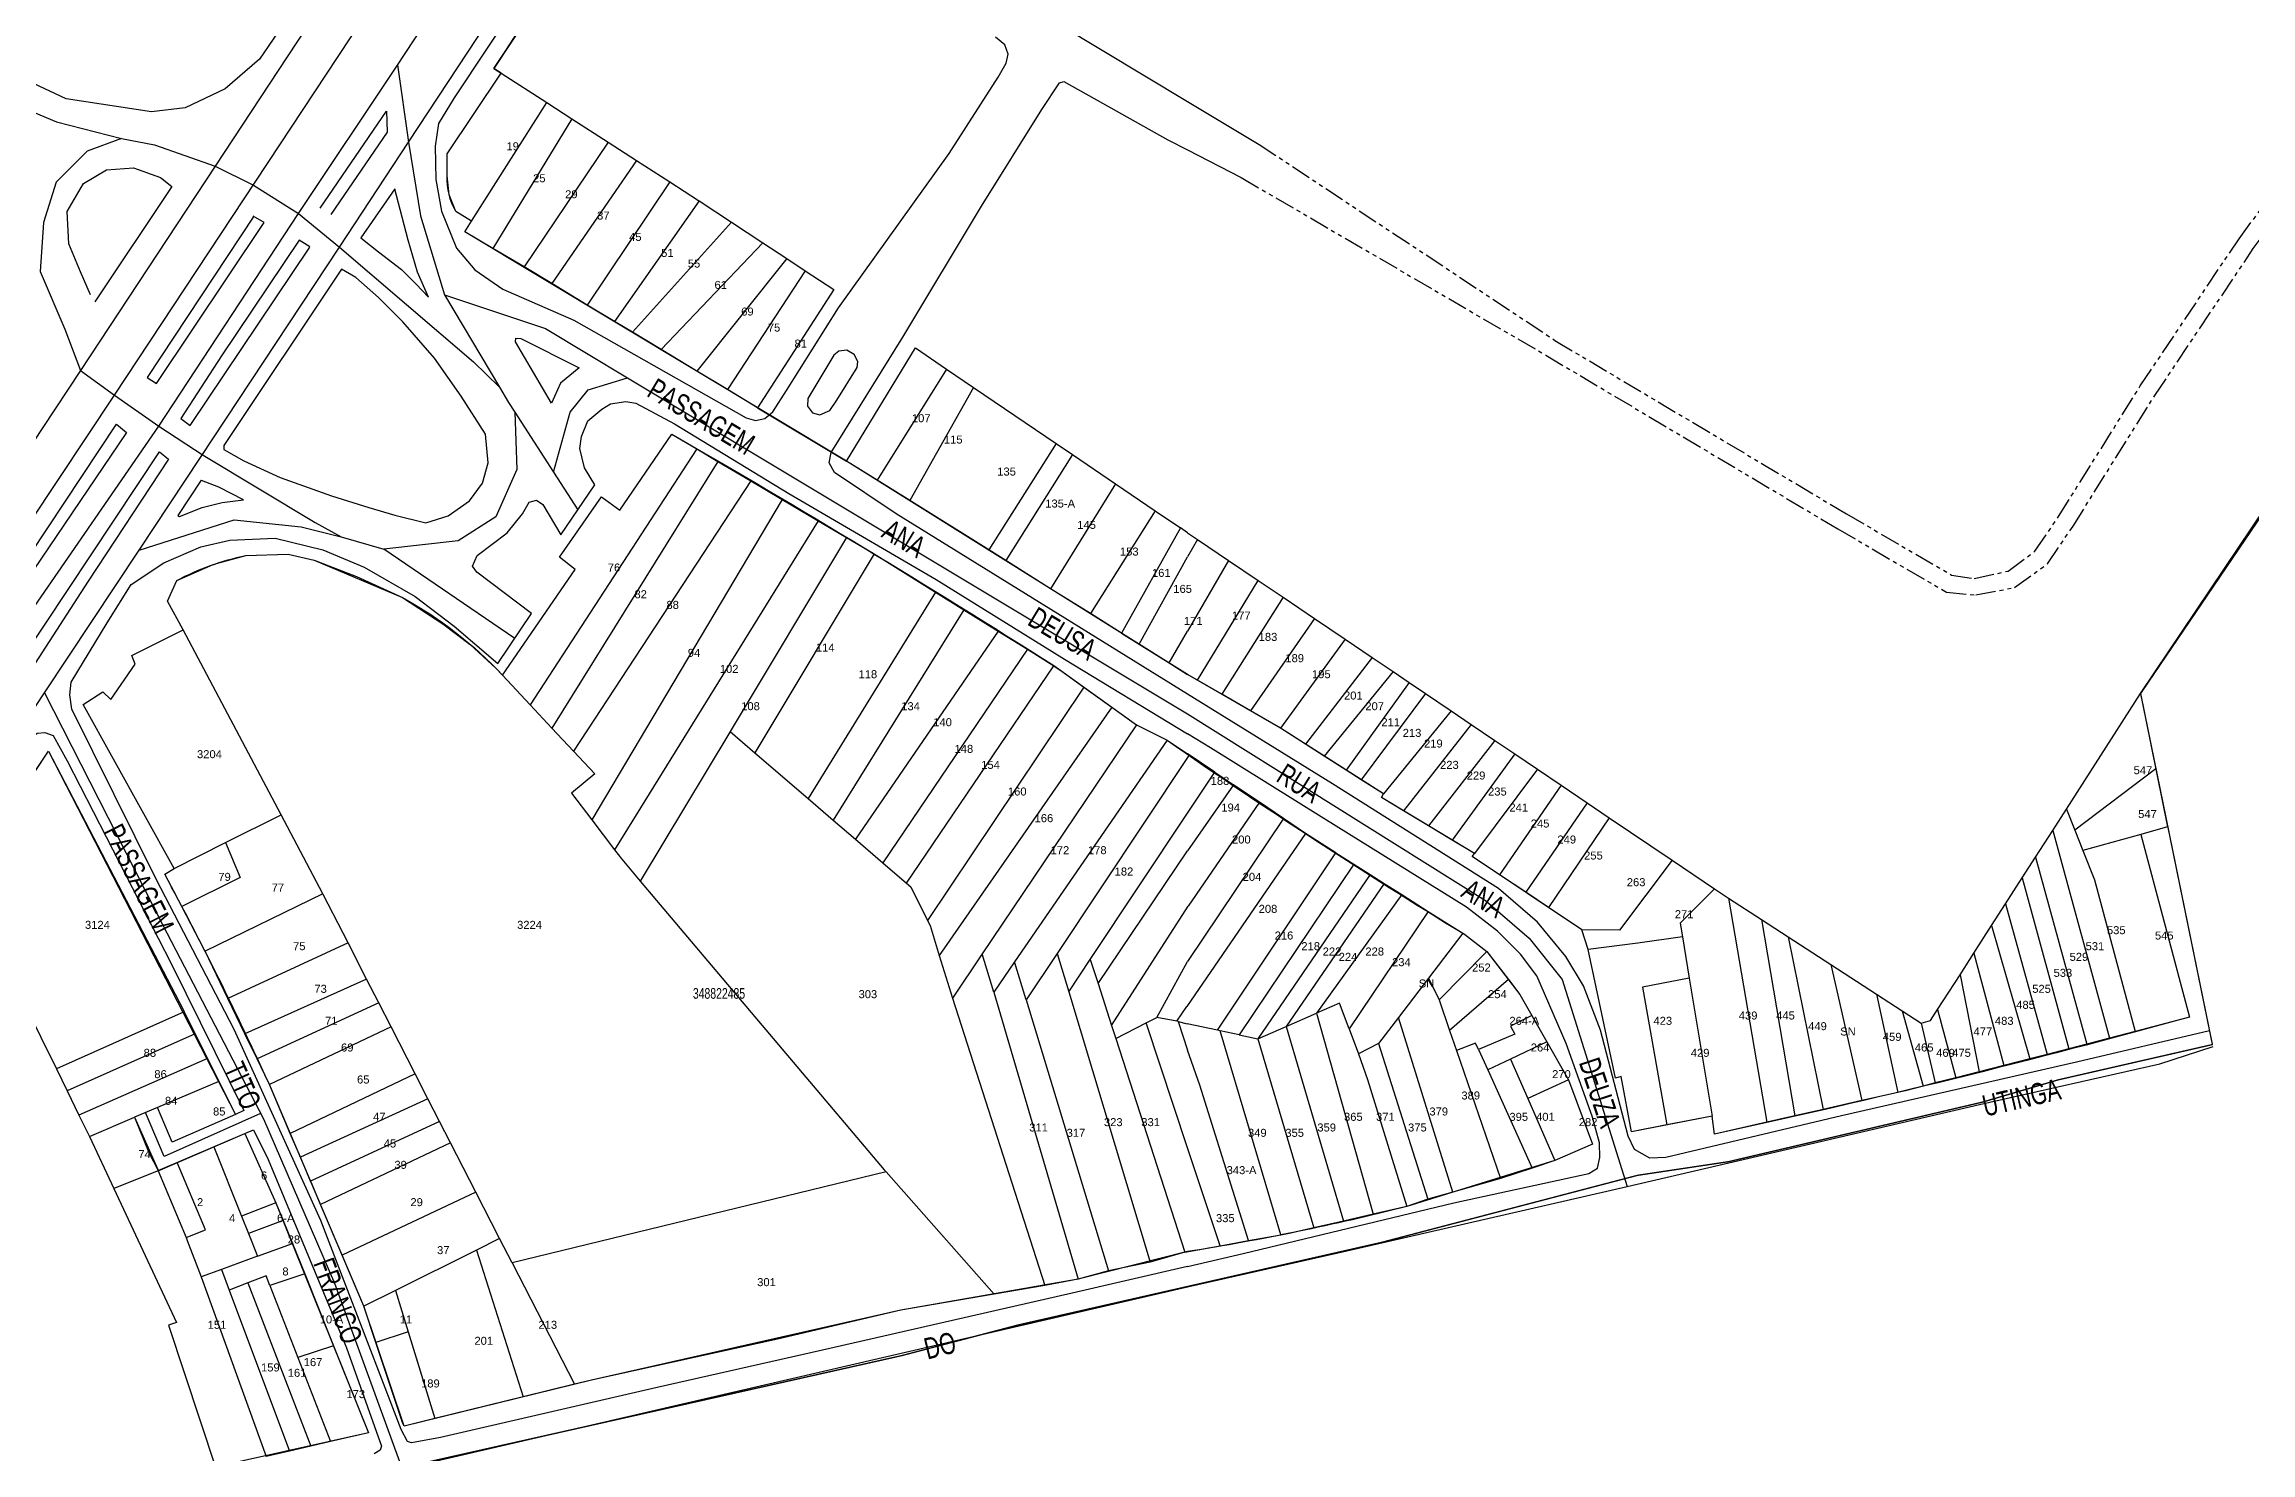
# Model space of a CAD drawing. Extents: x 203640 to 206998, y 4842129 to 4844379.
# Drawn here: x 205581.8 to 205995.4, y 4842438.2 to 4842702.4 of the extents above; entities that cross this region are included whole.
import ezdxf
from ezdxf.enums import TextEntityAlignment as Align

# ---------------------------------------------------------------- set-up
doc = ezdxf.new("R2010")
doc.units = 0
doc.header["$LTSCALE"] = 1.5
doc.header["$MEASUREMENT"] = 0
doc.linetypes.add('PHANTOMX2', pattern=[5, 2.5, -0.5, 0.5, -0.5, 0.5, -0.5])
for name, color, linetype in [('CD-MALHA-LOTES', 40, 'CONTINUOUS'), ('CD_TXT_QUADRA', 7, 'CONTINUOUS'), ('LM-LIM-SETOR-FISCAL', 7, 'CONTINUOUS'), ('RU-QUADRAS', 210, 'CONTINUOUS'), ('SV-EIXO-RUA-PAV', 20, 'CONTINUOUS'), ('SV-RUA-NAO-PAV-S-GUIA-C-GUIA', 7, 'PHANTOMX2'), ('SV-RUA-PAVIM-S-GUIA-C-GUIA', 7, 'CONTINUOUS'), ('SV-TXT-RUA-PAV-S-GUIA-C-GUIA', 7, 'CONTINUOUS'), ('Th_NmrPorta', 1, 'CONTINUOUS')]:
    doc.layers.add(name, color=color, linetype=linetype)
doc.styles.add('ARIAL', font='ARIAL.TTF')
doc.styles.get("Standard").update_dxf_attribs({"font": 'ARIAL.TTF'})
doc.linetypes.add('Limite', pattern='A,20,-3,[130,ltypeshp.shx,S=6.35,R=0,X=0,Y=0],-3,20', length=46)

msp = doc.modelspace()

# ---------------------------------------------------------------- linework, layer by layer
at = {"layer": 'CD-MALHA-LOTES', "linetype": 'Continuous'}
for points in [[(205714.11, 4842770.46), (205666.07, 4842697.8)], [(205974.74, 4842580.56), (206055.62, 4842701.01)], [(205657.32, 4842681.77), (205667.42, 4842696.93)], [(205666.07, 4842697.8), (205667.42, 4842696.93)], [(205667.42, 4842696.93), (205675.98, 4842691.4)], [(205661.9, 4842669.13), (205675.98, 4842691.4)], [(205675.98, 4842691.4), (205680.66, 4842688.37)], [(205680.66, 4842688.37), (205665.9, 4842664.02)], [(205680.66, 4842688.37), (205687.5, 4842683.96)], [(205687.5, 4842683.96), (205671.73, 4842660.58)], [(205687.5, 4842683.96), (205692.8, 4842680.53)], [(205657.33, 4842677.66), (205657.32, 4842681.77)], [(205692.8, 4842680.53), (205676.92, 4842657.45)], [(205692.8, 4842680.53), (205699.04, 4842676.51)], [(205657.69, 4842674.1), (205657.33, 4842677.66)], [(205699.04, 4842676.51), (205683.57, 4842653.43)], [(205699.04, 4842676.51), (205704.4, 4842673.04)], [(205658.96, 4842670.97), (205657.69, 4842674.1)], [(205661.9, 4842669.13), (205658.96, 4842670.97)], [(205704.53, 4842672.95), (205688.65, 4842650.36)], [(205704.4, 4842673.04), (205704.53, 4842672.95)], [(205704.53, 4842672.95), (205710.61, 4842668.95)], [(205660.64, 4842667.14), (205661.9, 4842669.13)], [(205665.9, 4842664.02), (205660.64, 4842667.14)], [(205710.61, 4842668.95), (205692.05, 4842648.31)], [(205710.61, 4842668.95), (205716.48, 4842665.08)], [(205671.73, 4842660.58), (205665.9, 4842664.02)], [(205716.48, 4842665.08), (205697.41, 4842645.07)], [(205720.96, 4842662.13), (205704.08, 4842641.04)], [(205716.48, 4842665.08), (205720.96, 4842662.13)], [(205720.96, 4842662.13), (205724.43, 4842659.85)], [(205672.05, 4842660.39), (205671.73, 4842660.58)], [(205676.92, 4842657.45), (205672.05, 4842660.39)], [(205724.43, 4842659.85), (205709.83, 4842637.56)], [(205724.43, 4842659.85), (205729.79, 4842656.32)], [(205683.57, 4842653.43), (205676.92, 4842657.45)], [(205729.79, 4842656.32), (205715.5, 4842634.14)], [(205688.65, 4842650.36), (205683.57, 4842653.43)], [(205692.05, 4842648.31), (205688.65, 4842650.36)], [(205697.41, 4842645.07), (205692.05, 4842648.31)], [(205704.08, 4842641.04), (205697.41, 4842645.07)], [(205732.19, 4842624.15), (205745.11, 4842645.37)], [(205750.9, 4842641.43), (205737.92, 4842620.56)], [(205745.11, 4842645.37), (205750.9, 4842641.43)], [(205750.9, 4842641.43), (205755.96, 4842637.99)], [(205709.83, 4842637.56), (205704.08, 4842641.04)], [(205715.5, 4842634.14), (205709.83, 4842637.56)], [(205755.96, 4842637.99), (205744.02, 4842616.75)], [(205755.96, 4842637.99), (205771.44, 4842627.46)], [(205715.5, 4842634.14), (205732.19, 4842624.15)], [(205689.67, 4842614.94), (205699.41, 4842629.23)], [(205699.41, 4842629.23), (205704.13, 4842626.43)], [(205704.13, 4842626.43), (205672.84, 4842578.48)], [(205704.13, 4842626.43), (205708.07, 4842624.1)], [(205771.44, 4842627.46), (205758.82, 4842607.49)], [(205774.52, 4842625.37), (205762.01, 4842605.49)], [(205771.44, 4842627.46), (205774.52, 4842625.37)], [(205774.52, 4842625.37), (205782.61, 4842619.89)], [(205708.07, 4842624.1), (205676.94, 4842574.09)], [(205708.07, 4842624.1), (205714.2, 4842620.47)], [(205737.92, 4842620.56), (205732.19, 4842624.15)], [(205678.39, 4842606.16), (205686.21, 4842617.45)], [(205714.2, 4842620.47), (205680.98, 4842569.77)], [(205720.11, 4842616.97), (205684.43, 4842556.91)], [(205686.21, 4842617.45), (205689.67, 4842614.94)], [(205714.2, 4842620.47), (205720.11, 4842616.97)], [(205720.11, 4842616.97), (205726.83, 4842612.99)], [(205744.02, 4842616.75), (205737.92, 4842620.56)], [(205758.82, 4842607.49), (205744.02, 4842616.75)], [(205782.61, 4842619.89), (205770.43, 4842600.23)], [(205782.61, 4842619.89), (205790.04, 4842614.85)], [(205726.83, 4842612.99), (205688.7, 4842551.29)], [(205726.83, 4842612.99), (205732.14, 4842609.84)], [(205790.04, 4842614.85), (205777.87, 4842595.57)], [(205790.04, 4842614.85), (205794.78, 4842611.63)], [(205732.14, 4842609.84), (205710.38, 4842573.46)], [(205732.14, 4842609.84), (205737.15, 4842606.87)], [(205794.78, 4842611.63), (205783.72, 4842591.91)], [(205796.11, 4842610.73), (205794.78, 4842611.63)], [(205796.11, 4842610.73), (205797.93, 4842609.49)], [(205797.93, 4842609.49), (205796.11, 4842606.2)], [(205797.93, 4842609.49), (205803.78, 4842605.54)], [(205606.61, 4842601.78), (205613.45, 4842604.74)], [(205613.45, 4842604.74), (205614.75, 4842605.12)], [(205614.75, 4842605.12), (205619.57, 4842606.46)], [(205619.57, 4842606.46), (205627.51, 4842606.72)], [(205627.51, 4842606.72), (205632.37, 4842605.57)], [(205632.37, 4842605.57), (205640.32, 4842602.52)], [(205681.29, 4842603.83), (205678.39, 4842606.16)], [(205737.33, 4842606.76), (205715.01, 4842569.47)], [(205737.15, 4842606.87), (205737.33, 4842606.76)], [(205737.33, 4842606.76), (205748.84, 4842599.6)], [(205762.01, 4842605.49), (205758.82, 4842607.49)], [(205770.43, 4842600.23), (205762.01, 4842605.49)], [(205787.04, 4842589.84), (205796.11, 4842606.2)], [(205803.78, 4842605.54), (205796.11, 4842592.26)], [(205803.78, 4842605.54), (205809.34, 4842601.78)], [(205604.9, 4842597.88), (205606.61, 4842601.78)], [(205640.32, 4842602.52), (205648.92, 4842598.56)], [(205667.7, 4842583.99), (205681.29, 4842603.83)], [(205777.87, 4842595.57), (205770.43, 4842600.23)], [(205797.96, 4842583.08), (205809.34, 4842601.78)], [(205809.34, 4842601.78), (205814.01, 4842598.62)], [(205607.83, 4842592.52), (205604.9, 4842597.88)], [(205648.92, 4842598.56), (205656.5, 4842593.66)], [(205748.84, 4842599.6), (205724.99, 4842560.88)], [(205754.18, 4842596.29), (205729.69, 4842556.83)], [(205748.84, 4842599.6), (205754.18, 4842596.29)], [(205754.18, 4842596.29), (205760.6, 4842592.3)], [(205814.01, 4842598.62), (205802.49, 4842580.45)], [(205814.01, 4842598.62), (205819.86, 4842594.67)], [(205598.23, 4842587.71), (205607.83, 4842592.52)], [(205626.18, 4842557.83), (205607.83, 4842592.52)], [(205656.5, 4842593.66), (205661.64, 4842589.79)], [(205760.6, 4842592.3), (205733.86, 4842553.24)], [(205760.6, 4842592.3), (205766.09, 4842588.89)], [(205783.72, 4842591.91), (205777.87, 4842595.57)], [(205783.72, 4842591.91), (205787.04, 4842589.84)], [(205792.67, 4842586.31), (205796.11, 4842592.26)], [(205819.86, 4842594.67), (205807.91, 4842577.3)], [(205819.86, 4842594.67), (205825.62, 4842590.77)], [(205598.8, 4842586.06), (205598.23, 4842587.71)], [(205661.64, 4842589.79), (205666.46, 4842585.32)], [(205766.09, 4842588.89), (205738.98, 4842548.84)], [(205766.09, 4842588.89), (205771.04, 4842585.8)], [(205787.04, 4842589.84), (205792.67, 4842586.31)], [(205825.62, 4842590.77), (205813.52, 4842574.05)], [(205825.62, 4842590.77), (205830.72, 4842587.32)], [(205594.24, 4842579.48), (205598.8, 4842586.06)], [(205666.46, 4842585.32), (205667.7, 4842583.99)], [(205667.7, 4842583.99), (205672.84, 4842578.48)], [(205743.43, 4842545), (205771.04, 4842585.8)], [(205771.04, 4842585.8), (205772.8, 4842584.55)], [(205772.8, 4842584.55), (205776.66, 4842581.77)], [(205792.67, 4842586.31), (205796.11, 4842584.16)], [(205797.96, 4842583.08), (205796.11, 4842584.16)], [(205830.72, 4842587.32), (205818.19, 4842571.07)], [(205834.61, 4842584.69), (205821.67, 4842568.85)], [(205830.72, 4842587.32), (205834.61, 4842584.69)], [(205834.61, 4842584.69), (205837.6, 4842582.67)], [(205589.1, 4842578.5), (205592.75, 4842580.89)], [(205592.75, 4842580.89), (205594.24, 4842579.48)], [(205776.66, 4842581.77), (205747.36, 4842538.02)], [(205776.66, 4842581.77), (205781.92, 4842577.99)], [(205802.49, 4842580.45), (205797.96, 4842583.08)], [(205807.91, 4842577.3), (205802.49, 4842580.45)], [(205837.6, 4842582.67), (205825.82, 4842566.2)], [(205840.68, 4842580.59), (205828.66, 4842564.39)], [(205837.6, 4842582.67), (205840.68, 4842580.59)], [(205840.68, 4842580.59), (205845.5, 4842577.33)], [(205960.84, 4842558.92), (205974.74, 4842580.56)], [(205974.74, 4842580.56), (205977.59, 4842566.45)], [(205606.11, 4842547.78), (205589.1, 4842578.5)], [(205672.84, 4842578.48), (205676.94, 4842574.09)], [(205781.92, 4842577.99), (205749.56, 4842531.47)], [(205781.92, 4842577.99), (205786.51, 4842574.69)], [(205813.52, 4842574.05), (205807.91, 4842577.3)], [(205845.5, 4842577.33), (205832.84, 4842561.76)], [(205845.5, 4842577.33), (205849.25, 4842574.79)], [(205676.94, 4842574.09), (205680.98, 4842569.77)], [(205710.31, 4842573.35), (205693.46, 4842545.41)], [(205710.38, 4842573.46), (205710.31, 4842573.35)], [(205710.38, 4842573.46), (205715.01, 4842569.47)], [(205786.51, 4842574.69), (205757.6, 4842531.76)], [(205792.25, 4842571.8), (205763.68, 4842530.27)], [(205786.51, 4842574.69), (205792.25, 4842571.8)], [(205792.25, 4842571.8), (205796.11, 4842569.29)], [(205818.19, 4842571.07), (205813.52, 4842574.05)], [(205821.67, 4842568.85), (205818.19, 4842571.07)], [(205849.25, 4842574.79), (205836.58, 4842558.56)], [(205853.71, 4842571.78), (205841.27, 4842555.74)], [(205849.25, 4842574.79), (205853.71, 4842571.78)], [(205853.71, 4842571.78), (205857.42, 4842569.27)], [(205566.55, 4842545.59), (205582.6, 4842569.74)], [(205582.6, 4842569.74), (205607.86, 4842521.19)], [(205680.98, 4842569.77), (205684.96, 4842565.51)], [(205715.01, 4842569.47), (205724.99, 4842560.88)], [(205796.11, 4842568.59), (205771.65, 4842531.84)], [(205796.42, 4842569.08), (205796.11, 4842569.29)], [(205796.42, 4842569.08), (205796.11, 4842568.59)], [(205801.23, 4842565.83), (205796.42, 4842569.08)], [(205825.82, 4842566.2), (205821.67, 4842568.85)], [(205857.42, 4842569.27), (205845.71, 4842553.07)], [(205857.42, 4842569.27), (205861.69, 4842566.38)], [(205684.96, 4842565.51), (205680.63, 4842561.91)], [(205796.1, 4842558.11), (205801.23, 4842565.83)], [(205804.72, 4842563.46), (205796.11, 4842551.09)], [(205801.23, 4842565.83), (205804.72, 4842563.46)], [(205809.56, 4842560.19), (205804.72, 4842563.46)], [(205828.66, 4842564.39), (205825.82, 4842566.2)], [(205832.84, 4842561.76), (205828.66, 4842564.39)], [(205861.69, 4842566.38), (205849.88, 4842550.55)], [(205866.11, 4842563.39), (205854.55, 4842546.58)], [(205861.69, 4842566.38), (205866.11, 4842563.39)], [(205866.11, 4842563.39), (205870.98, 4842560.1)], [(205977.59, 4842566.45), (205962.4, 4842554.96)], [(205977.59, 4842566.45), (205979.78, 4842555.57)], [(205680.63, 4842561.91), (205684.43, 4842556.91)], [(205724.99, 4842560.88), (205729.69, 4842556.83)], [(205809.56, 4842560.19), (205796.19, 4842540.71)], [(205814.1, 4842557.11), (205809.56, 4842560.19)], [(205832.47, 4842561.05), (205832.84, 4842561.76)], [(205836.58, 4842558.56), (205832.47, 4842561.05)], [(205870.98, 4842560.1), (205859.48, 4842543.3)], [(205870.98, 4842560.1), (205875.13, 4842557.29)], [(205958.26, 4842554.9), (205960.84, 4842558.92)], [(205960.84, 4842558.92), (205962.4, 4842554.96)], [(205615.79, 4842552.63), (205626.18, 4842557.83)], [(205634.01, 4842543.01), (205626.18, 4842557.83)], [(205684.43, 4842556.91), (205688.7, 4842551.29)], [(205729.69, 4842556.83), (205733.86, 4842553.24)], [(205777.86, 4842530.71), (205796.1, 4842558.11)], [(205814.1, 4842557.11), (205796.1, 4842530.33)], [(205818.22, 4842554.32), (205814.1, 4842557.11)], [(205841.27, 4842555.74), (205836.58, 4842558.56)], [(205845.71, 4842553.07), (205841.27, 4842555.74)], [(205875.13, 4842557.29), (205863.75, 4842540.45)], [(205875.13, 4842557.29), (205886.94, 4842549.3)], [(205955.06, 4842549.92), (205958.26, 4842554.9)], [(205958.26, 4842554.9), (205968.93, 4842515.96)], [(205962.4, 4842554.96), (205963.91, 4842551.11)], [(205979.78, 4842555.57), (205974.76, 4842554.16)], [(205606.11, 4842547.78), (205615.79, 4842552.63)], [(205615.79, 4842552.63), (205618.5, 4842546.08)], [(205688.7, 4842551.29), (205690.03, 4842549.54)], [(205733.86, 4842553.24), (205738.98, 4842548.84)], [(205779.32, 4842526.19), (205796.11, 4842551.09)], [(205818.22, 4842554.32), (205795.94, 4842521.87)], [(205801.73, 4842517.43), (205823.88, 4842550.72)], [(205823.88, 4842550.72), (205818.22, 4842554.32)], [(205823.88, 4842550.72), (205827.28, 4842548.56)], [(205849.88, 4842550.55), (205845.71, 4842553.07)], [(205849.45, 4842550.01), (205849.88, 4842550.55)], [(205974.76, 4842554.16), (205963.91, 4842551.11)], [(205963.91, 4842551.11), (205966.07, 4842545.61)], [(205974.76, 4842554.16), (205983.87, 4842519.88)], [(205604.36, 4842546.71), (205606.11, 4842547.78)], [(205607.56, 4842540.61), (205604.36, 4842546.71)], [(205690.03, 4842549.54), (205693.46, 4842545.41)], [(205738.98, 4842548.84), (205743.43, 4842545)], [(205827.28, 4842548.56), (205805.74, 4842516.57)], [(205830.32, 4842546.64), (205809.24, 4842515.82)], [(205827.28, 4842548.56), (205830.32, 4842546.64)], [(205830.32, 4842546.64), (205832.96, 4842544.96)], [(205854.55, 4842546.58), (205849.45, 4842550.01)], [(205859.48, 4842543.3), (205854.55, 4842546.58)], [(205886.94, 4842549.3), (205877.07, 4842536.19)], [(205886.94, 4842549.3), (205894.87, 4842543.94)], [(205952.54, 4842546.01), (205955.06, 4842549.92)], [(205955.06, 4842549.92), (205964.67, 4842514.85)], [(205566.55, 4842545.59), (205584.08, 4842510.19)], [(205618.5, 4842546.08), (205607.56, 4842540.61)], [(205634.01, 4842543.01), (205611.92, 4842532.28)], [(205634.07, 4842542.91), (205634.01, 4842543.01)], [(205638.73, 4842533.82), (205634.07, 4842542.91)], [(205693.46, 4842545.41), (205739.23, 4842491.27)], [(205743.43, 4842545), (205744.23, 4842544.31)], [(205744.23, 4842544.31), (205747.36, 4842538.02)], [(205832.96, 4842544.96), (205814.57, 4842518.15)], [(205836.23, 4842542.88), (205820.27, 4842520.64)], [(205832.96, 4842544.96), (205836.23, 4842542.88)], [(205836.23, 4842542.88), (205841.21, 4842539.72)], [(205863.75, 4842540.45), (205859.48, 4842543.3)], [(205894.87, 4842543.94), (205888.42, 4842537.54)], [(205894.87, 4842543.94), (205897.51, 4842542.22)], [(205897.51, 4842542.22), (205904.67, 4842500.19)], [(205897.51, 4842542.22), (205903.66, 4842538.22)], [(205949.4, 4842541.12), (205952.54, 4842546.01)], [(205952.54, 4842546.01), (205961.27, 4842513.95)], [(205966.07, 4842545.61), (205973.72, 4842517.22)], [(205611.84, 4842532.45), (205607.56, 4842540.61)], [(205747.36, 4842538.02), (205747.82, 4842537.1)], [(205781.85, 4842518.34), (205796.19, 4842540.71)], [(205841.21, 4842539.72), (205826.37, 4842517.7)], [(205841.21, 4842539.72), (205847.67, 4842535.63)], [(205870.02, 4842536.28), (205863.75, 4842540.45)], [(205903.66, 4842538.22), (205909.92, 4842501.39)], [(205903.66, 4842538.22), (205908.66, 4842534.97)], [(205946.81, 4842537.08), (205949.4, 4842541.12)], [(205949.4, 4842541.12), (205957.23, 4842512.89)], [(205638.73, 4842533.82), (205616.21, 4842523.39)], [(205642.21, 4842527.02), (205638.73, 4842533.82)], [(205747.82, 4842537.1), (205749.56, 4842531.47)], [(205847.67, 4842535.63), (205841.26, 4842527.23)], [(205847.67, 4842535.63), (205848, 4842535.42)], [(205848, 4842535.42), (205852.19, 4842532.21)], [(205877.07, 4842536.19), (205870.02, 4842536.28)], [(205871.18, 4842532.56), (205870.02, 4842536.28)], [(205888.85, 4842534.94), (205880.51, 4842533.77)], [(205888.42, 4842537.54), (205888.85, 4842534.94)], [(205888.85, 4842534.94), (205890.14, 4842527.22)], [(205908.66, 4842534.97), (205916.68, 4842529.75)], [(205908.66, 4842534.97), (205915.25, 4842502.6)], [(205943.48, 4842531.89), (205946.81, 4842537.08)], [(205946.81, 4842537.08), (205953.97, 4842512.06)], [(205611.92, 4842532.28), (205611.84, 4842532.45)], [(205616.21, 4842523.39), (205611.92, 4842532.28)], [(205749.56, 4842531.47), (205752.03, 4842523.48)], [(205757.6, 4842531.76), (205752.03, 4842523.48)], [(205759.78, 4842524.6), (205757.6, 4842531.76)], [(205763.68, 4842530.27), (205759.78, 4842524.6)], [(205765.85, 4842523.13), (205763.68, 4842530.27)], [(205771.65, 4842531.84), (205765.85, 4842523.13)], [(205771.65, 4842531.84), (205773.82, 4842524.65)], [(205773.82, 4842524.65), (205777.86, 4842530.71)], [(205777.86, 4842530.71), (205779.32, 4842526.19)], [(205790.34, 4842519.82), (205796.1, 4842530.33)], [(205843.24, 4842523.15), (205852.19, 4842532.21)], [(205852.19, 4842532.21), (205856.22, 4842526.93)], [(205880.51, 4842533.77), (205871.18, 4842532.56)], [(205876.28, 4842508.47), (205871.18, 4842532.56)], [(205916.68, 4842529.75), (205922.47, 4842504.25)], [(205916.68, 4842529.75), (205925.22, 4842524.2)], [(205940.88, 4842527.85), (205943.48, 4842531.89)], [(205943.48, 4842531.89), (205949.09, 4842510.82)], [(205642.21, 4842527.02), (205619.4, 4842516.77)], [(205644.48, 4842522.57), (205642.21, 4842527.02)], [(205779.32, 4842526.19), (205781.85, 4842518.34)], [(205841.26, 4842527.23), (205835.63, 4842519.85)], [(205841.26, 4842527.23), (205843.24, 4842523.15)], [(205856.22, 4842526.93), (205845.21, 4842517.41)], [(205856.22, 4842526.93), (205858.35, 4842524.16)], [(205890.14, 4842527.22), (205881.39, 4842525.5)], [(205890.14, 4842527.22), (205894.44, 4842501.35)], [(205936.68, 4842521.31), (205940.88, 4842527.85)], [(205940.88, 4842527.85), (205944.5, 4842509.65)], [(205619.4, 4842516.77), (205616.21, 4842523.39)], [(205644.48, 4842522.57), (205621.67, 4842512.08)], [(205646.8, 4842518.06), (205644.48, 4842522.57)], [(205752.03, 4842523.48), (205769.31, 4842469.57)], [(205759.78, 4842524.6), (205775.61, 4842470.73)], [(205765.85, 4842523.13), (205781.3, 4842472.31)], [(205773.82, 4842524.65), (205789.1, 4842473.94)], [(205794.05, 4842519.12), (205795.94, 4842521.87)], [(205824.6, 4842522.53), (205820.27, 4842520.64)], [(205826.37, 4842517.7), (205824.6, 4842522.53)], [(205843.24, 4842523.15), (205845.21, 4842517.41)], [(205858.35, 4842524.16), (205860.62, 4842520.18)], [(205881.39, 4842525.5), (205885.95, 4842499.69)], [(205925.22, 4842524.2), (205929.24, 4842505.79)], [(205925.22, 4842524.2), (205930.06, 4842521.05)], [(205608.01, 4842520.89), (205584.08, 4842510.19)], [(205607.86, 4842521.19), (205608.01, 4842520.89)], [(205608.01, 4842520.89), (205610.07, 4842516.75)], [(205646.8, 4842518.06), (205623.98, 4842507.27)], [(205651.32, 4842509.23), (205646.8, 4842518.06)], [(205781.85, 4842518.34), (205782.66, 4842515.86)], [(205782.66, 4842515.86), (205788.36, 4842518.8)], [(205788.36, 4842518.8), (205790.34, 4842519.82)], [(205796.11, 4842495.4), (205788.36, 4842518.8)], [(205794.05, 4842519.12), (205790.34, 4842519.82)], [(205794.31, 4842519.06), (205794.05, 4842519.12)], [(205794.31, 4842519.06), (205796, 4842518.66)], [(205794.31, 4842519.06), (205796.09, 4842513.67)], [(205801.73, 4842517.43), (205796, 4842518.66)], [(205802.18, 4842517.33), (205801.73, 4842517.43)], [(205813.58, 4842479.09), (205802.18, 4842517.33)], [(205805.74, 4842516.57), (205802.18, 4842517.33)], [(205809.24, 4842515.82), (205814.57, 4842518.15)], [(205814.57, 4842518.15), (205820.27, 4842520.64)], [(205814.57, 4842518.15), (205825.32, 4842481.66)], [(205820.27, 4842520.64), (205830.88, 4842482.94)], [(205826.37, 4842517.7), (205828.11, 4842512.98)], [(205835.63, 4842519.85), (205831.89, 4842514.94)], [(205845.82, 4842487.08), (205835.63, 4842519.85)], [(205845.21, 4842517.41), (205846.51, 4842513.63)], [(205860.62, 4842520.18), (205856.6, 4842518.23)], [(205856.6, 4842518.23), (205857.42, 4842516.71)], [(205860.62, 4842520.18), (205863.42, 4842515.28)], [(205930.06, 4842521.05), (205933.97, 4842506.96)], [(205930.06, 4842521.05), (205933.58, 4842518.76)], [(205933.58, 4842518.76), (205935.36, 4842519.27)], [(205933.58, 4842518.76), (205936.25, 4842507.55)], [(205935.36, 4842519.27), (205936.68, 4842521.31)], [(205936.68, 4842521.31), (205940.1, 4842508.53)], [(205983.87, 4842519.88), (205973.72, 4842517.22)], [(205610.07, 4842516.75), (205586.09, 4842506.05)], [(205610.07, 4842516.75), (205612.39, 4842512.11)], [(205621.67, 4842512.08), (205619.4, 4842516.77)], [(205782.66, 4842515.86), (205795.61, 4842475.79)], [(205798.4, 4842507.12), (205796.09, 4842513.67)], [(205805.74, 4842516.57), (205809.24, 4842515.82)], [(205809.24, 4842515.82), (205819.74, 4842480.36)], [(205831.89, 4842514.94), (205828.11, 4842512.98)], [(205831.89, 4842514.94), (205841.11, 4842485.73)], [(205850.09, 4842515), (205846.51, 4842513.63)], [(205846.51, 4842513.63), (205854.77, 4842489.64)], [(205850.62, 4842513.83), (205850.09, 4842515)], [(205857.42, 4842516.71), (205850.62, 4842513.83)], [(205850.62, 4842513.83), (205852.36, 4842509.98)], [(205863.42, 4842515.28), (205856.65, 4842512.03)], [(205863.42, 4842515.28), (205867.49, 4842508.15)], [(205961.27, 4842513.95), (205957.23, 4842512.89)], [(205964.67, 4842514.85), (205961.27, 4842513.95)], [(205968.93, 4842515.96), (205964.67, 4842514.85)], [(205973.72, 4842517.22), (205968.93, 4842515.96)], [(205584.08, 4842510.19), (205586.09, 4842506.05)], [(205612.39, 4842512.11), (205588.29, 4842501.52)], [(205612.39, 4842512.11), (205614.52, 4842507.83)], [(205623.93, 4842507.39), (205621.67, 4842512.08)], [(205651.32, 4842509.23), (205627.91, 4842498.05)], [(205653.69, 4842504.6), (205651.32, 4842509.23)], [(205828.11, 4842512.98), (205829.85, 4842508.22)], [(205856.65, 4842512.03), (205852.36, 4842509.98)], [(205852.36, 4842509.98), (205860.68, 4842491.6)], [(205856.65, 4842512.03), (205859.86, 4842504.62)], [(205944.5, 4842509.65), (205940.1, 4842508.53)], [(205949.09, 4842510.82), (205944.5, 4842509.65)], [(205953.97, 4842512.06), (205949.09, 4842510.82)], [(205957.23, 4842512.89), (205953.97, 4842512.06)], [(205586.09, 4842506.05), (205588.29, 4842501.52)], [(205614.52, 4842507.83), (205603.01, 4842502.96)], [(205614.52, 4842507.83), (205617.62, 4842501.61)], [(205623.98, 4842507.27), (205623.93, 4842507.39)], [(205627.91, 4842498.05), (205623.98, 4842507.27)], [(205807.51, 4842477.99), (205798.4, 4842507.12)], [(205829.85, 4842508.22), (205837.19, 4842484.4)], [(205867.49, 4842508.15), (205859.86, 4842504.62)], [(205867.49, 4842508.15), (205872.01, 4842496.07)], [(205877.37, 4842508.75), (205876.28, 4842508.47)], [(205879.29, 4842498.39), (205877.37, 4842508.75)], [(205929.24, 4842505.79), (205922.47, 4842504.25)], [(205930.57, 4842506.1), (205929.24, 4842505.79)], [(205933.97, 4842506.96), (205930.57, 4842506.1)], [(205936.25, 4842507.55), (205933.97, 4842506.96)], [(205940.1, 4842508.53), (205936.25, 4842507.55)], [(205588.29, 4842501.52), (205590.24, 4842497.5)], [(205590.24, 4842497.5), (205598.71, 4842501.13)], [(205603.01, 4842502.96), (205598.71, 4842501.13)], [(205598.71, 4842501.13), (205603.07, 4842491.32)], [(205605.79, 4842496.42), (205603.01, 4842502.96)], [(205617.62, 4842501.61), (205605.79, 4842496.42)], [(205653.69, 4842504.6), (205629.8, 4842493.62)], [(205655.87, 4842500.34), (205653.69, 4842504.6)], [(205859.86, 4842504.62), (205864.91, 4842493)], [(205894.44, 4842501.35), (205885.95, 4842499.69)], [(205894.89, 4842497.96), (205894.44, 4842501.35)], [(205909.92, 4842501.39), (205904.67, 4842500.19)], [(205915.25, 4842502.6), (205909.92, 4842501.39)], [(205922.47, 4842504.25), (205915.25, 4842502.6)], [(205590.24, 4842497.5), (205594.81, 4842487.75)], [(205613.58, 4842495.58), (205619.4, 4842498.07)], [(205619.4, 4842498.07), (205625.22, 4842485.08)], [(205629.8, 4842493.62), (205627.91, 4842498.05)], [(205655.87, 4842500.34), (205631.72, 4842489.13)], [(205657.93, 4842496.33), (205655.87, 4842500.34)], [(205885.95, 4842499.69), (205879.29, 4842498.39)], [(205904.67, 4842500.19), (205894.89, 4842497.96)], [(205603.16, 4842491.09), (205606.72, 4842492.65)], [(205606.72, 4842492.65), (205613.58, 4842495.58)], [(205612, 4842480.02), (205606.72, 4842492.65)], [(205613.58, 4842495.58), (205618.76, 4842482.59)], [(205631.72, 4842489.13), (205629.8, 4842493.62)], [(205657.93, 4842496.33), (205633.56, 4842484.78)], [(205662.66, 4842487.09), (205657.93, 4842496.33)], [(205802.18, 4842477.03), (205796.11, 4842495.4)], [(205864.91, 4842493), (205860.68, 4842491.6)], [(205872.01, 4842496.07), (205864.91, 4842493)], [(205603.16, 4842491.09), (205594.81, 4842487.75)], [(205603.07, 4842491.32), (205603.16, 4842491.09)], [(205603.16, 4842491.09), (205608.36, 4842478.58)], [(205631.8, 4842488.93), (205631.72, 4842489.13)], [(205633.56, 4842484.78), (205631.8, 4842488.93)], [(205739.59, 4842490.86), (205669.47, 4842473.81)], [(205739.23, 4842491.27), (205739.59, 4842490.86)], [(205739.59, 4842490.86), (205759.87, 4842467.95)], [(205854.77, 4842489.64), (205845.82, 4842487.08)], [(205860.68, 4842491.6), (205854.77, 4842489.64)], [(205594.81, 4842487.75), (205606.59, 4842462.61)], [(205625.22, 4842485.08), (205618.76, 4842482.59)], [(205625.22, 4842485.08), (205626.56, 4842481.77)], [(205637.62, 4842475.24), (205633.56, 4842484.78)], [(205662.66, 4842487.09), (205637.62, 4842475.24)], [(205667.13, 4842478.36), (205662.66, 4842487.09)], [(205837.19, 4842484.4), (205830.88, 4842482.94)], [(205841.11, 4842485.73), (205837.19, 4842484.4)], [(205845.82, 4842487.08), (205841.11, 4842485.73)], [(205608.36, 4842478.58), (205612, 4842480.02)], [(205618.76, 4842482.59), (205620.07, 4842479.29)], [(205626.56, 4842481.77), (205620.07, 4842479.29)], [(205626.56, 4842481.77), (205628.31, 4842477.42)], [(205819.74, 4842480.36), (205816.2, 4842479.56)], [(205825.32, 4842481.66), (205819.74, 4842480.36)], [(205830.88, 4842482.94), (205825.32, 4842481.66)], [(205608.36, 4842478.58), (205608.6, 4842478.01)], [(205608.6, 4842478.01), (205611.22, 4842471.21)], [(205620.07, 4842479.29), (205621.76, 4842475.04)], [(205621.76, 4842475.04), (205628.31, 4842477.42)], [(205628.31, 4842477.42), (205630.61, 4842471.73)], [(205662.79, 4842476.2), (205647.6, 4842468.62)], [(205667.13, 4842478.36), (205662.79, 4842476.2)], [(205662.79, 4842476.2), (205671.53, 4842448.68)], [(205669.47, 4842473.81), (205667.13, 4842478.36)], [(205795.61, 4842475.79), (205802.18, 4842477.03)], [(205802.18, 4842477.03), (205807.51, 4842477.99)], [(205807.51, 4842477.99), (205813.58, 4842479.09)], [(205816.2, 4842479.56), (205813.58, 4842479.09)], [(205615.01, 4842472.59), (205611.22, 4842471.21)], [(205621.76, 4842475.04), (205615.01, 4842472.59)], [(205615.01, 4842472.59), (205616.46, 4842468.71)], [(205641.69, 4842465.67), (205637.62, 4842475.24)], [(205669.47, 4842473.81), (205681.2, 4842451.05)], [(205781.3, 4842472.31), (205775.61, 4842470.73)], [(205789.1, 4842473.94), (205781.3, 4842472.31)], [(205795.61, 4842475.79), (205789.1, 4842473.94)], [(205611.22, 4842471.21), (205623.36, 4842437.5)], [(205619.96, 4842470.06), (205616.46, 4842468.71)], [(205616.46, 4842468.71), (205627.77, 4842438.52)], [(205623.38, 4842471.37), (205619.96, 4842470.06)], [(205619.96, 4842470.06), (205631.77, 4842439.45)], [(205624.09, 4842469.54), (205623.38, 4842471.37)], [(205630.61, 4842471.73), (205624.09, 4842469.54)], [(205624.09, 4842469.54), (205629.32, 4842456.07)], [(205630.61, 4842471.73), (205635.91, 4842458.59)], [(205647.6, 4842468.62), (205641.69, 4842465.67)], [(205647.6, 4842468.62), (205650, 4842460.85)], [(205759.87, 4842467.95), (205742.32, 4842464.94)], [(205769.31, 4842469.57), (205759.87, 4842467.95)], [(205775.61, 4842470.73), (205769.31, 4842469.57)], [(205643.94, 4842458.91), (205641.69, 4842465.67)], [(205742.32, 4842464.94), (205719.22, 4842459.49)], [(205606.59, 4842462.61), (205605.07, 4842462.12)], [(205605.07, 4842462.12), (205613.92, 4842435.3)], [(205650, 4842460.85), (205643.94, 4842458.91)], [(205650, 4842460.85), (205655.01, 4842444.63)], [(205719.22, 4842459.49), (205684.35, 4842451.82)], [(205636.03, 4842458.28), (205629.32, 4842456.07)], [(205629.32, 4842456.07), (205635.43, 4842440.31)], [(205635.91, 4842458.59), (205636.03, 4842458.28)], [(205636.03, 4842458.28), (205642.54, 4842441.96)], [(205649, 4842443.71), (205643.94, 4842458.91)], [(205684.35, 4842451.82), (205681.2, 4842451.05)], [(205671.53, 4842448.68), (205655.01, 4842444.63)], [(205681.2, 4842451.05), (205671.53, 4842448.68)], [(205649.27, 4842443.22), (205649, 4842443.71)], [(205655.01, 4842444.63), (205649.27, 4842443.22)], [(205631.77, 4842439.45), (205627.77, 4842438.52)], [(205635.43, 4842440.31), (205631.77, 4842439.45)], [(205642.54, 4842441.96), (205635.43, 4842440.31)], [(205627.77, 4842438.52), (205623.36, 4842437.5)]]:
    msp.add_lwpolyline(points, dxfattribs=at)
at = {"layer": 'LM-LIM-SETOR-FISCAL', "linetype": 'Limite', "ltscale": 0.1}
msp.add_lwpolyline([(206031.62, 4842664.38, 0.25, 0.25, 0), (205986.93, 4842598.51, 0.25, 0.25, 0), (205974.74, 4842580.56, 0.25, 0.25, 0), (205988.19, 4842514.75, 0.25, 0.25, 0), (205959.32, 4842508.14, 0.25, 0.25, 0), (205945.14, 4842503.97, 0.25, 0.25, 0), (205897.5, 4842492.79, 0.25, 0.25, 0), (205880.45, 4842490.23, 0.25, 0.25, 0), (205832.44, 4842477.65, 0.25, 0.25, 0), (205764.31, 4842462.16, 0.25, 0.25, 0), (205742.55, 4842456.43, 0.25, 0.25, 0), (205534.38, 4842409.67, 0.25, 0.25, 0), (205504.24, 4842402.37, 0.25, 0.25, 0), (205434.6, 4842385.56, 0.25, 0.25, 0), (205314, 4842201.16, 0.25, 0.25, 0)], format="xyseb", dxfattribs=at)
at = {"layer": 'RU-QUADRAS', "color": 6, "linetype": 'Continuous'}
msp.add_lwpolyline([(206055.62, 4842701.01), (205974.74, 4842580.56), (205979.78, 4842555.57), (205974.76, 4842554.16), (205983.87, 4842519.88, -0.014349), (205894.89, 4842497.96), (205894.44, 4842501.35), (205879.29, 4842498.39), (205877.37, 4842508.75), (205876.28, 4842508.47), (205871.18, 4842532.56), (205870.02, 4842536.28), (205849.45, 4842550.01), (205849.88, 4842550.55), (205832.47, 4842561.05), (205832.84, 4842561.76), (205813.52, 4842574.05), (205796.11, 4842584.16), (205732.19, 4842624.15), (205660.64, 4842667.14), (205661.9, 4842669.13), (205658.96, 4842670.97, -0.143306), (205657.33, 4842677.66), (205657.32, 4842681.77), (205667.42, 4842696.93), (205666.07, 4842697.8, -0.003063), (205809.19, 4842912.37)], format="xyb", dxfattribs=at)
msp.add_lwpolyline([(205589.1, 4842578.5), (205592.75, 4842580.89), (205594.24, 4842579.48), (205598.8, 4842586.06), (205598.23, 4842587.71), (205607.83, 4842592.52), (205604.9, 4842597.88), (205606.61, 4842601.78, -0.06732), (205619.57, 4842606.46), (205627.51, 4842606.72), (205632.37, 4842605.57), (205648.92, 4842598.56, -0.0801), (205667.7, 4842583.99), (205681.29, 4842603.83), (205678.39, 4842606.16), (205686.21, 4842617.45), (205689.67, 4842614.94), (205699.41, 4842629.23, -0.010604), (205771.02, 4842585.82), (205786.51, 4842574.69), (205792.25, 4842571.8, 0.013593), (205848, 4842535.42), (205852.18, 4842532.2), (205858.35, 4842524.16), (205867.49, 4842508.15), (205872.01, 4842496.07), (205864.91, 4842493), (205837.19, 4842484.4, -0.023981), (205796.1, 4842475.93), (205775.61, 4842470.73), (205742.32, 4842464.94), (205684.35, 4842451.82), (205649.27, 4842443.22), (205641.69, 4842465.67), (205623.98, 4842507.27, 0.016641), (205604.36, 4842546.71), (205606.11, 4842547.78)], format="xyb", close=True, dxfattribs=at)
msp.add_lwpolyline([(205473.05, 4842404.4), (205473.05, 4842406.01), (205582.6, 4842569.74), (205617.62, 4842501.61), (205605.79, 4842496.42), (205603.01, 4842502.96), (205598.71, 4842501.13), (205603.16, 4842491.09), (205619.4, 4842498.07), (205625.22, 4842485.08), (205642.54, 4842441.96), (205572.23, 4842426.27), (205474.79, 4842403.72)], close=True, dxfattribs=at)
at = {"layer": 'SV-EIXO-RUA-PAV'}
for points in [[(204916.15, 4843352.99), (204985.68, 4843282.52), (205062.27, 4843204.4), (205472.26, 4842787.47), (205542.79, 4842715.75), (205551.98, 4842707.9), (205564.34, 4842698.35), (205575.04, 4842691.6), (205584.1, 4842687.81), (205596.26, 4842684.65), (205602.43, 4842683.48), (205613.84, 4842679.47), (205620.99, 4842675.89), (205629.46, 4842670.56), (205637.12, 4842664.29), (205662.24, 4842642.78), (205667.1, 4842638.04)], [(205796.11, 4842956.02), (205774.83, 4842924.09), (205613.84, 4842679.47), (205588.6, 4842641.18), (205581.42, 4842630.28), (205533.04, 4842556.74), (205480.99, 4842478.51), (205422.2, 4842389.31), (205362.94, 4842298.85), (205297.53, 4842201.16)], [(205308.65, 4842201.16), (205379.25, 4842309.51), (205428.16, 4842384.92), (205485.23, 4842470.99), (205542.13, 4842557.05), (205594.97, 4842636.54), (205796.11, 4842941.27)], [(205440.87, 4842386.51), (205446.58, 4842395.27), (205480.66, 4842445.04), (205524.34, 4842512.77), (205578.74, 4842595.07), (205603.28, 4842630.74), (205629.46, 4842670.56), (205647.88, 4842698.19), (205796.11, 4842923.58)], [(205455.59, 4842389.35), (205467.14, 4842406.8), (205515.2, 4842479.63), (205581.86, 4842580.68), (205599.59, 4842607.45), (205611.08, 4842624.86), (205637.12, 4842664.29), (205650.05, 4842683.99), (205796.11, 4842905.6)], [(205648, 4842698.49), (205650.05, 4842683.99), (205652.32, 4842670.18), (205656.81, 4842655.33), (205667.1, 4842638.04), (205668.8, 4842635.18), (205669.98, 4842633.35), (205677.27, 4842622.07), (205681.81, 4842615.04)], [(205596.26, 4842684.65), (205589.84, 4842682.28), (205584.05, 4842676.49), (205581.65, 4842668.9), (205581.05, 4842659.71), (205585.64, 4842648.93), (205588.6, 4842641.18), (205594.97, 4842636.54), (205603.28, 4842630.74), (205611.58, 4842625.25), (205632.59, 4842612.63), (205637.45, 4842609.96)], [(205656.81, 4842655.33), (205675.73, 4842649.02), (205691.1, 4842639.8), (205796.11, 4842576.79)], [(205677.27, 4842622.07), (205680.34, 4842633.34), (205683.75, 4842637.54), (205691.1, 4842639.8)], [(205669.98, 4842633.35), (205670.37, 4842622.59), (205666.44, 4842613.68), (205659.35, 4842609.22), (205645.44, 4842607.64)], [(205599.59, 4842607.45), (205617.37, 4842613.15), (205629.96, 4842611.84), (205637.45, 4842609.96), (205645.44, 4842607.64)], [(205669.97, 4842590.89), (205645.44, 4842607.64)], [(205581.86, 4842580.68), (205603.94, 4842537.24), (205622.87, 4842500.82), (205636.18, 4842469.99), (205648.9, 4842435.19)], [(205796.11, 4842576.79), (205851.92, 4842541.76), (205860.12, 4842534.69), (205866.28, 4842526.94), (205878.47, 4842488.14)], [(205796.1, 4842469.3), (205825.93, 4842476.04), (205878.47, 4842488.14), (205895.69, 4842492.11), (205944.54, 4842503.5), (205978.34, 4842511.15), (205988.34, 4842514.4)], [(205622.34, 4842501.82), (205604.26, 4842493.74), (205600.75, 4842502)], [(205455.59, 4842389.35), (205460.78, 4842391.02), (205477.5, 4842395.47), (205488.84, 4842398.1), (205527.15, 4842406.98), (205572.24, 4842417.43), (205648.9, 4842435.19), (205663.91, 4842438.67), (205796.1, 4842469.3)]]:
    msp.add_lwpolyline(points, dxfattribs=at)
at = {"layer": 'SV-RUA-NAO-PAV-S-GUIA-C-GUIA'}
for points in [[(205806.17, 4842677.32), (205863.23, 4842644.02), (205917.96, 4842611.46), (205938.32, 4842599.6), (205943.87, 4842599.06), (205951.11, 4842600.44), (205957.25, 4842604.88), (205962.08, 4842611.99), (205977.41, 4842636.49), (205995.85, 4842664), (206017.39, 4842693.1)], [(205809.54, 4842683.56), (205864.96, 4842646.78), (205919.61, 4842614.26), (205939.3, 4842602.8), (205943.56, 4842602.14), (205949.88, 4842603.53), (205954.93, 4842607.25), (205959.35, 4842613.77), (205974.68, 4842638.26), (205993.19, 4842665.87), (206014.77, 4842695.04), (206017.39, 4842693.1)]]:
    msp.add_lwpolyline(points, dxfattribs=at)
at = {"layer": 'SV-RUA-PAVIM-S-GUIA-C-GUIA'}
for points in [[(205770.68, 4842923.94), (205712.4, 4842835.92), (205680.23, 4842787.21), (205673.14, 4842776.2), (205629.84, 4842710.86), (205622.14, 4842699.5), (205615.72, 4842693.94), (205608.17, 4842690.41), (205601.86, 4842689.66), (205585.88, 4842692.07), (205576.69, 4842696.38)], [(205715.01, 4842756), (205711.89, 4842751.51), (205711.66, 4842748.67), (205712.78, 4842744.64), (205714.81, 4842740.44), (205772.08, 4842706.01), (205796.11, 4842691.6)], [(205683.14, 4842729.21), (205658.62, 4842692.28), (205655.69, 4842687.48), (205655.09, 4842683.21), (205655.2, 4842676.94), (205656.23, 4842671.01), (205659.08, 4842664.07), (205662.5, 4842660.05), (205667.72, 4842656.41), (205681.03, 4842650.61), (205713.35, 4842632.28), (205715.11, 4842631.8), (205716.84, 4842632.15), (205718.36, 4842633.37), (205720.9, 4842637.41), (205730.68, 4842652.93), (205751.38, 4842681.83), (205760.61, 4842696.13), (205762.11, 4842698.75), (205762.48, 4842700.48), (205761.82, 4842702.21), (205760.06, 4842703.68)], [(205796.11, 4842580.46), (205773.11, 4842594.7), (205741.46, 4842614.29), (205729.92, 4842622.03), (205728.94, 4842623.81), (205729.3, 4842625.75), (205742.72, 4842647.37), (205757.46, 4842671.99), (205768.76, 4842690.12), (205772.11, 4842695.07), (205772.89, 4842695.34), (205780.15, 4842691.29), (205792.41, 4842684.41), (205796.11, 4842682.5)], [(205796.11, 4842691.6), (205809.54, 4842683.56)], [(205633.51, 4842671.58), (205645.94, 4842689.76), (205646.05, 4842685.83), (205635.5, 4842670.43)], [(205590.48, 4842655.31), (205588.58, 4842659.63), (205586.42, 4842664.9), (205586.07, 4842670.95), (205589.15, 4842676.22), (205593.46, 4842678.78), (205598.52, 4842679.13), (205603.6, 4842677.37), (205605.7, 4842675.63), (205591.26, 4842654.02)], [(205796.11, 4842682.51), (205806.17, 4842677.32)], [(205647.51, 4842675.23), (205641.14, 4842666.03), (205644.47, 4842663.41), (205648.75, 4842660.1), (205651.47, 4842657.36), (205653.82, 4842654.89), (205651.74, 4842659.59), (205650.02, 4842665.58), (205648.5, 4842671.32), (205647.5, 4842675.17)], [(205621.09, 4842670.09), (205601.05, 4842639.85), (205602.85, 4842638.7), (205623.03, 4842668.9), (205620.97, 4842670.06)], [(205631.54, 4842664.34), (205629.55, 4842665.56), (205615.02, 4842643.89), (205607.38, 4842632.14), (205609.16, 4842630.81), (205631.54, 4842664.29)], [(205796.1, 4842473.15), (205773.65, 4842467.96), (205727.65, 4842457.42), (205696.7, 4842450.45), (205656.03, 4842441.07), (205650.61, 4842440.04), (205649.87, 4842440.31), (205648.67, 4842442.59), (205642.05, 4842459.83), (205633.63, 4842481.76), (205617.39, 4842517.58), (205602.76, 4842545.74), (205586.98, 4842577.66), (205586.56, 4842580.34), (205586.85, 4842582.69), (205593.6, 4842593.82), (205598.1, 4842601.03), (205604.2, 4842605.07), (205611.15, 4842608.07), (205616.58, 4842609.34), (205625.04, 4842609.7), (205633.98, 4842607.53), (205641.77, 4842604.3), (205651.29, 4842598.78), (205658.63, 4842593.21), (205666.83, 4842586.23), (205673.11, 4842595.56), (205662.88, 4842603.34), (205662.03, 4842604.46), (205662.95, 4842606.46), (205668.56, 4842610.68), (205671.42, 4842614.29), (205672.66, 4842616.49), (205674.05, 4842616.86), (205675.27, 4842616.05), (205678.6, 4842610.36), (205685.02, 4842619.71), (205683.03, 4842622.87), (205682.2, 4842626.52), (205682.47, 4842628.8), (205683.7, 4842631.72), (205686.27, 4842633.89), (205687.95, 4842634.87), (205690.83, 4842635.36), (205692.66, 4842635.03), (205699.91, 4842631.14), (205721.35, 4842618.1), (205748.95, 4842601.96), (205773.01, 4842587), (205796.11, 4842573)], [(205475.78, 4842449.88), (205511.86, 4842504.96), (205544.29, 4842554.19), (205566.23, 4842587.19), (205595.31, 4842631.07), (205597.18, 4842629.53), (205576.83, 4842599.38), (205549.05, 4842557.04), (205515.41, 4842506.12), (205477.06, 4842448.15)], [(205495.74, 4842463.6), (205499.76, 4842469.3), (205514.41, 4842491.55), (205528.96, 4842513.65), (205549.71, 4842545.13), (205581.93, 4842593.6), (205603.42, 4842625.92), (205605.1, 4842624.51), (205590.02, 4842601.64), (205569.37, 4842569.82), (205552.42, 4842543.18), (205542.82, 4842527.36), (205535.2, 4842516.23), (205526.66, 4842504.42), (205514.71, 4842489.83), (205506.13, 4842478.13), (205495.93, 4842463.75)], [(205611.22, 4842620.56), (205606.83, 4842613.99), (205607.16, 4842613.77), (205611.4, 4842615.45), (205615.14, 4842616.37), (205619.14, 4842616.87), (205614.52, 4842619.26), (205611.27, 4842620.53)], [(205987.67, 4842517.33), (205962.69, 4842511.42), (205918.65, 4842501.41), (205885.73, 4842493.58), (205882.74, 4842493.44), (205879.89, 4842495.05), (205878.66, 4842497.57), (205873.5, 4842517.45), (205870.29, 4842525.77), (205866.97, 4842531.28), (205861.68, 4842537.68), (205854.38, 4842544.02), (205823.24, 4842563.67), (205796.11, 4842580.46)], [(205484.47, 4842426.95), (205503.11, 4842455.64), (205519.4, 4842480.4), (205559.32, 4842540.98), (205579.21, 4842572.1), (205580.48, 4842573.14), (205581.91, 4842573.24), (205583.43, 4842572.73), (205586.08, 4842567.95), (205605.59, 4842529.92), (205619.21, 4842502.4), (205617.62, 4842501.61), (205605.79, 4842496.42), (205603.01, 4842502.96), (205598.71, 4842501.13), (205601.38, 4842494.48), (205603.17, 4842491.13), (205619.4, 4842498.07), (205621.02, 4842498.76), (205623.78, 4842493.18), (205638.45, 4842457.88), (205644.98, 4842439.44), (205644.78, 4842438.67), (205643.62, 4842438.02)], [(205796.1, 4842473.15), (205806.53, 4842475.56), (205846.02, 4842485.06), (205871.28, 4842490.59), (205872.9, 4842491.54), (205873.34, 4842493.55), (205873.3, 4842496.31), (205871.95, 4842501.32), (205867.08, 4842514.95), (205861.59, 4842527.61), (205858.51, 4842531.73), (205854.18, 4842536), (205848.35, 4842540.49), (205821.64, 4842557.11), (205800.39, 4842570.4), (205796.1, 4842572.99)]]:
    msp.add_lwpolyline(points, dxfattribs=at)
for points in [[(205637.53, 4842660.18), (205615.45, 4842627.09), (205615.45, 4842626.31), (205619.19, 4842624.21), (205626.01, 4842621.07), (205635.63, 4842617.65), (205642.63, 4842615.48), (205647.49, 4842614.02), (205653.33, 4842612.6), (205657.52, 4842613.9), (205661.49, 4842616.69), (205663.91, 4842620), (205665.01, 4842623.82), (205664.49, 4842629.22), (205659.93, 4842636.34), (205654.94, 4842643.49), (205648.97, 4842650.29), (205644.46, 4842654.85), (205640.19, 4842658.56)], [(205676.89, 4842635.03), (205670.09, 4842646.55), (205670.15, 4842647.21), (205671.1, 4842647.15), (205682.03, 4842641.65), (205678.56, 4842638.77)], [(205730.74, 4842644.75), (205729.79, 4842644.03), (205724.93, 4842635.91), (205724.85, 4842634.44), (205725.76, 4842633.19), (205727.15, 4842632.84), (205729.04, 4842633.63), (205730.37, 4842635.61), (205734.18, 4842641.74), (205734.28, 4842642.84), (205733.57, 4842644.13), (205732.21, 4842644.95)]]:
    msp.add_lwpolyline(points, close=True, dxfattribs=at)

# ---------------------------------------------------------------- texts
at = {"layer": 'CD_TXT_QUADRA', "linetype": 'Continuous', "style": 'ARIAL', "width": 0.7}
msp.add_text('348822485', height=2, dxfattribs=at).set_placement((205703.37, 4842523.34))
at = {"layer": 'SV-TXT-RUA-PAV-S-GUIA-C-GUIA', "style": 'ARIAL', "width": 0.7}
for s, rotation, p in [('PASSAGEM                           ANA                      DEUSA', 329, (205694.51, 4842636.45)), ('RUA                              ANA', 328, (205812.46, 4842564.26)), ('PASSAGEM', 297, (205592.74, 4842554.71)), ('TITO', 294, (205615.35, 4842510.3)), ('DEUZA', 288.2769, (205869.39, 4842511.41)), ('UTINGA', 13, (205945.65, 4842501.21)), ('FRANCO', 290, (205632.17, 4842473.76)), ('DO', 14, (205747.33, 4842455.67))]:
    msp.add_text(s, height=4, rotation=rotation, dxfattribs=at).set_placement(p)
at = {"layer": 'Th_NmrPorta', "color": 1}
for s, p in [('19', (205668.42, 4842683.2)), ('25', (205673.42, 4842677.2)), ('29', (205679.42, 4842674.2)), ('37', (205685.42, 4842670.2)), ('45', (205691.42, 4842666.2)), ('51', (205697.42, 4842663.2)), ('55', (205702.42, 4842661.2)), ('61', (205707.42, 4842657.2)), ('69', (205712.42, 4842652.2)), ('75', (205717.42, 4842649.2)), ('81', (205722.42, 4842646.2)), ('107', (205744.42, 4842632.2)), ('115', (205750.42, 4842628.2)), ('135', (205760.42, 4842622.2)), ('135-A', (205769.42, 4842616.2)), ('145', (205775.42, 4842612.2)), ('76', (205687.42, 4842604.2)), ('153', (205783.42, 4842607.2)), ('82', (205692.42, 4842599.2)), ('161', (205789.42, 4842603.2)), ('165', (205793.42, 4842600.2)), ('88', (205698.42, 4842597.2)), ('177', (205804.42, 4842595.2)), ('171', (205795.42, 4842594.2)), ('183', (205809.42, 4842591.2)), ('94', (205702.42, 4842588.2)), ('114', (205726.42, 4842589.2)), ('189', (205814.42, 4842587.2)), ('102', (205708.42, 4842585.2)), ('118', (205734.42, 4842584.2)), ('195', (205819.42, 4842584.2)), ('201', (205825.42, 4842580.2)), ('108', (205712.42, 4842578.2)), ('134', (205742.42, 4842578.2)), ('140', (205748.42, 4842575.2)), ('207', (205829.42, 4842578.2)), ('211', (205832.42, 4842575.2)), ('213', (205836.42, 4842573.2)), ('219', (205840.42, 4842571.2)), ('3204', (205610.42, 4842569.2)), ('148', (205752.42, 4842570.2)), ('154', (205757.42, 4842567.2)), ('223', (205843.42, 4842567.2)), ('547', (205973.42, 4842566.2)), ('160', (205762.42, 4842562.2)), ('188', (205800.42, 4842564.2)), ('229', (205848.42, 4842565.2)), ('235', (205852.42, 4842562.2)), ('194', (205802.42, 4842559.2)), ('241', (205856.42, 4842559.2)), ('547', (205974.27, 4842557.98)), ('166', (205767.42, 4842557.2)), ('245', (205860.42, 4842556.2)), ('172', (205770.42, 4842551.2)), ('178', (205777.42, 4842551.2)), ('200', (205804.42, 4842553.2)), ('249', (205865.42, 4842553.2)), ('255', (205870.42, 4842550.2)), ('79', (205614.42, 4842546.2)), ('182', (205782.42, 4842547.2)), ('204', (205806.42, 4842546.2)), ('77', (205624.42, 4842544.2)), ('263', (205878.42, 4842545.2)), ('3124', (205589.42, 4842537.2)), ('3224', (205670.42, 4842537.2)), ('208', (205809.42, 4842540.2)), ('271', (205887.42, 4842539.2)), ('75', (205628.42, 4842533.2)), ('216', (205812.42, 4842535.2)), ('218', (205817.42, 4842533.2)), ('531', (205964.42, 4842533.2)), ('535', (205968.42, 4842536.2)), ('545', (205977.42, 4842535.2)), ('222', (205821.42, 4842532.2)), ('224', (205824.42, 4842531.2)), ('228', (205829.42, 4842532.2)), ('234', (205834.42, 4842530.2)), ('252', (205849.42, 4842529.2)), ('529', (205961.42, 4842531.2)), ('73', (205632.42, 4842525.2)), ('SN', (205839.42, 4842526.2)), ('525', (205954.42, 4842525.2)), ('533', (205958.42, 4842528.2)), ('303', (205734.42, 4842524.2)), ('254', (205852.42, 4842524.2)), ('485', (205951.42, 4842522.2)), ('71', (205634.42, 4842519.2)), ('264-A', (205856.42, 4842519.2)), ('423', (205883.42, 4842519.2)), ('439', (205899.42, 4842520.2)), ('445', (205906.42, 4842520.2)), ('449', (205912.42, 4842518.2)), ('SN', (205918.42, 4842517.2)), ('477', (205943.42, 4842517.2)), ('483', (205947.42, 4842519.2)), ('88', (205600.42, 4842513.2)), ('69', (205637.42, 4842514.2)), ('264', (205860.42, 4842514.2)), ('429', (205890.42, 4842513.2)), ('459', (205926.42, 4842516.2)), ('465', (205932.42, 4842514.2)), ('469', (205936.42, 4842513.2)), ('475', (205939.42, 4842513.2)), ('86', (205602.42, 4842509.2)), ('270', (205864.42, 4842509.2)), ('84', (205604.42, 4842504.2)), ('65', (205640.42, 4842508.2)), ('389', (205847.42, 4842505.2)), ('85', (205613.42, 4842502.2)), ('47', (205643.42, 4842501.2)), ('323', (205780.42, 4842500.2)), ('331', (205787.42, 4842500.2)), ('365', (205825.42, 4842501.2)), ('371', (205831.42, 4842501.2)), ('379', (205841.42, 4842502.2)), ('395', (205856.42, 4842501.2)), ('401', (205861.42, 4842501.2)), ('282', (205869.42, 4842500.2)), ('45', (205645.42, 4842496.2)), ('311', (205766.42, 4842499.2)), ('317', (205773.42, 4842498.2)), ('349', (205807.42, 4842498.2)), ('355', (205814.42, 4842498.2)), ('359', (205820.42, 4842499.2)), ('375', (205837.42, 4842499.2)), ('74', (205599.42, 4842494.2)), ('39', (205647.42, 4842492.2)), ('6', (205622.42, 4842490.2)), ('343-A', (205803.42, 4842491.2)), ('2', (205610.42, 4842485.2)), ('29', (205650.42, 4842485.2)), ('4', (205616.42, 4842482.2)), ('6-A', (205625.42, 4842482.2)), ('335', (205801.42, 4842482.2)), ('28', (205627.42, 4842478.2)), ('37', (205655.42, 4842476.2)), ('8', (205626.42, 4842472.2)), ('301', (205715.42, 4842470.2)), ('10-A', (205633.42, 4842463.2)), ('11', (205648.42, 4842463.2)), ('151', (205612.42, 4842462.2)), ('201', (205662.42, 4842459.2)), ('213', (205674.42, 4842462.2)), ('167', (205630.42, 4842455.2)), ('159', (205622.42, 4842454.2)), ('161', (205627.42, 4842453.2)), ('189', (205652.42, 4842451.2)), ('173', (205638.42, 4842449.2))]:
    msp.add_text(s, height=1.5, dxfattribs=at).set_placement(p, align=Align.MIDDLE_LEFT)

doc.saveas('drawing.dxf')
